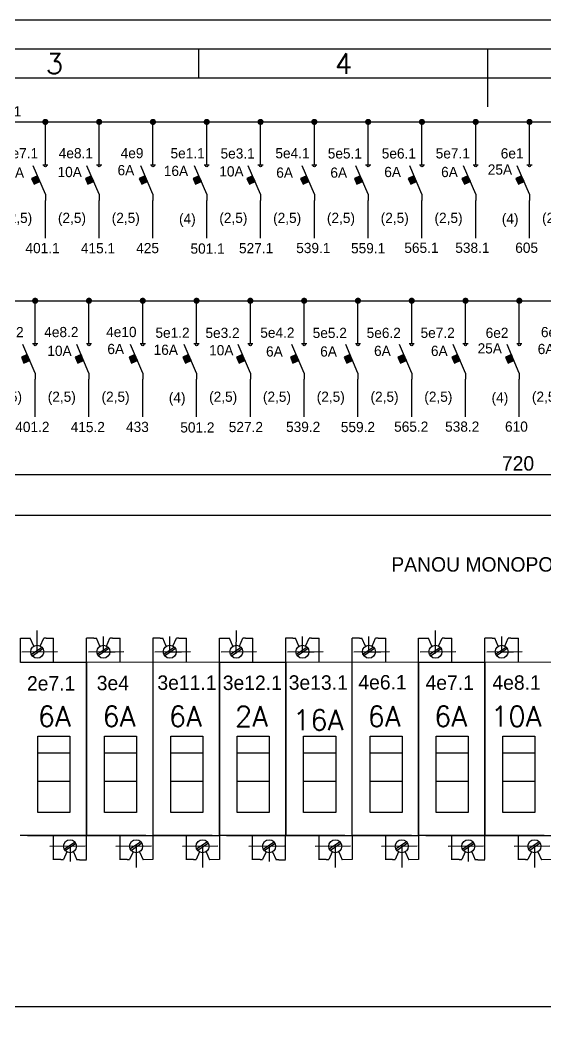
# Model space of a CAD drawing. Header units: millimetres. Extents: x 41 to 881, y 14 to 311.
# Drawn here: x 169.9 to 260.8, y 134.7 to 310.6 of the extents above; entities that cross this region are included whole.
import ezdxf
from ezdxf.enums import TextEntityAlignment as Align

# ---------------------------------------------------------------- set-up
doc = ezdxf.new("R2010")
doc.units = ezdxf.units.MM
doc.layers.add('LIN_GR', color=3, linetype='Continuous')
doc.layers.add('LIN_SUB', color=7, linetype='Continuous')
doc.styles.add('ISO', font='SIMPLEX.shx')
doc.styles.add('ISOCP', font='SIMPLEX.SHX')
doc.dimstyles.new('ISO-25', dxfattribs={"dimtxt": 2.5, "dimasz": 2.5, "dimexe": 1.25, "dimexo": 0.625, "dimtad": 1, "dimtxsty": 'Standard', "dimcen": 2.5, "dimadec": 0, "dimazin": 0, "dimtfac": 1, "dimtmove": 0, "dimatfit": 3, "dimfxl": 1, "dimarcsym": 0})

# ---------------------------------------------------------------- blocks, each defined once
blk = doc.blocks.new('*D8')
at = {"color": 0, "lineweight": -2, "transparency": 16777216}
for p, q in [((76.06, 225.62), (76.06, 233.31)), ((436.06, 225.62), (436.06, 233.31)), ((78.56, 232.06), (433.56, 232.06))]:
    blk.add_line(p, q, dxfattribs=at)
at = {"color": 0, "transparency": 16777216}
for points in [[(78.56, 232.48), (78.56, 231.65), (76.06, 232.06)], [(433.56, 232.48), (433.56, 231.65), (436.06, 232.06)]]:
    blk.add_solid(points, dxfattribs=at)
at = {"layer": 'Defpoints', "color": 0, "transparency": 16777216}
for p in [(436.06, 232.06), (76.06, 224.99), (436.06, 224.99)]:
    blk.add_point(p, dxfattribs=at)
at = {"color": 0, "transparency": 16777216, "insert": (256.06, 233.94), "char_height": 2.5, "attachment_point": 5}
blk.add_mtext('720', dxfattribs=at)

msp = doc.modelspace()

# ---------------------------------------------------------------- linework, layer by layer
at = {"color": 70}
for p, q in [((200.846, 300.6416), (200.846, 305.6416)), ((250.846, 295.6416), (250.846, 305.6416))]:
    msp.add_line(p, q, dxfattribs=at)
at = {"color": 2}
for p, q in [((108.892, 293.0617), (300.3936, 293.0617)), ((174.266, 286.5431), (174.266, 293.0617)), ((183.5755, 286.5431), (183.5755, 293.0617)), ((192.885, 286.5431), (192.885, 293.0617)), ((202.1944, 286.5431), (202.1944, 293.0617)), ((211.5039, 286.5431), (211.5039, 293.0617)), ((220.8134, 286.5431), (220.8134, 293.0617)), ((230.1229, 286.5431), (230.1229, 293.0617)), ((239.4324, 286.5431), (239.4324, 293.0617)), ((248.7419, 286.5431), (248.7419, 293.0617)), ((258.0514, 286.5431), (258.0514, 293.0617)), ((174.266, 280.5336), (172.145, 285.4826)), ((173.8206, 285.6593), (174.7114, 285.6593)), ((174.266, 285.6593), (174.266, 286.5431)), ((183.5755, 280.5336), (181.4545, 285.4826)), ((183.1301, 285.6593), (184.0209, 285.6593)), ((183.5755, 285.6593), (183.5755, 286.5431)), ((192.885, 280.5336), (190.764, 285.4826)), ((192.4395, 285.6593), (193.3304, 285.6593)), ((192.885, 285.6593), (192.885, 286.5431)), ((202.1944, 280.5336), (200.0734, 285.4826)), ((201.749, 285.6593), (202.6399, 285.6593)), ((202.1944, 285.6593), (202.1944, 286.5431)), ((211.5039, 280.5336), (209.3829, 285.4826)), ((211.0585, 285.6593), (211.9493, 285.6593)), ((211.5039, 285.6593), (211.5039, 286.5431)), ((220.8134, 280.5336), (218.6924, 285.4826)), ((220.368, 285.6593), (221.2588, 285.6593)), ((220.8134, 285.6593), (220.8134, 286.5431)), ((230.1229, 280.5336), (228.0019, 285.4826)), ((229.6775, 285.6593), (230.5683, 285.6593)), ((230.1229, 285.6593), (230.1229, 286.5431)), ((239.4324, 280.5336), (237.3114, 285.4826)), ((238.987, 285.6593), (239.8778, 285.6593)), ((239.4324, 285.6593), (239.4324, 286.5431)), ((248.7419, 280.5336), (246.6209, 285.4826)), ((248.2965, 285.6593), (249.1873, 285.6593)), ((248.7419, 285.6593), (248.7419, 286.5431)), ((258.0514, 280.5336), (255.9304, 285.4826)), ((257.606, 285.6593), (258.4968, 285.6593)), ((258.0514, 285.6593), (258.0514, 286.5431)), ((174.266, 280.5336), (174.266, 279.4731)), ((183.5755, 280.5336), (183.5755, 279.4731)), ((192.885, 280.5336), (192.885, 279.4731)), ((202.1944, 280.5336), (202.1944, 279.4731)), ((211.5039, 280.5336), (211.5039, 279.4731)), ((220.8134, 280.5336), (220.8134, 279.4731)), ((230.1229, 280.5336), (230.1229, 279.4731)), ((239.4324, 280.5336), (239.4324, 279.4731)), ((248.7419, 280.5336), (248.7419, 279.4731)), ((258.0514, 280.5336), (258.0514, 279.4731)), ((174.266, 272.9545), (174.266, 279.4731)), ((183.5755, 272.9545), (183.5755, 279.4731)), ((192.885, 272.9545), (192.885, 279.4731)), ((202.1944, 272.9545), (202.1944, 279.4731)), ((211.5039, 272.9545), (211.5039, 279.4731)), ((220.8134, 272.9545), (220.8134, 279.4731)), ((230.1229, 272.9545), (230.1229, 279.4731)), ((239.4324, 272.9545), (239.4324, 279.4731)), ((248.7419, 272.9545), (248.7419, 279.4731)), ((258.0514, 272.9545), (258.0514, 279.4731)), ((116.6449, 262.1089), (298.6295, 262.1089)), ((172.5019, 255.5903), (172.5019, 262.1089)), ((181.8114, 255.5903), (181.8114, 262.1089)), ((191.1209, 255.5903), (191.1209, 262.1089)), ((200.4304, 255.5903), (200.4304, 262.1089)), ((209.7399, 255.5903), (209.7399, 262.1089)), ((219.0493, 255.5903), (219.0493, 262.1089)), ((228.3588, 255.5903), (228.3588, 262.1089)), ((237.6683, 255.5903), (237.6683, 262.1089)), ((246.9778, 255.5903), (246.9778, 262.1089)), ((256.2873, 255.5903), (256.2873, 262.1089)), ((172.5019, 254.7066), (172.5019, 255.5903)), ((181.8114, 254.7066), (181.8114, 255.5903)), ((191.1209, 254.7066), (191.1209, 255.5903)), ((200.4304, 254.7066), (200.4304, 255.5903)), ((209.7399, 254.7066), (209.7399, 255.5903)), ((219.0493, 254.7066), (219.0493, 255.5903)), ((228.3588, 254.7066), (228.3588, 255.5903)), ((237.6683, 254.7066), (237.6683, 255.5903)), ((246.9778, 254.7066), (246.9778, 255.5903)), ((256.2873, 254.7066), (256.2873, 255.5903)), ((172.5019, 249.5808), (170.3809, 254.5298)), ((172.0565, 254.7066), (172.9473, 254.7066)), ((181.8114, 249.5808), (179.6904, 254.5298)), ((181.366, 254.7066), (182.2568, 254.7066)), ((191.1209, 249.5808), (188.9999, 254.5298)), ((190.6755, 254.7066), (191.5663, 254.7066)), ((200.4304, 249.5808), (198.3094, 254.5298)), ((199.9849, 254.7066), (200.8758, 254.7066)), ((209.7399, 249.5808), (207.6189, 254.5298)), ((209.2944, 254.7066), (210.1853, 254.7066)), ((219.0493, 249.5808), (216.9283, 254.5298)), ((218.6039, 254.7066), (219.4948, 254.7066)), ((228.3588, 249.5808), (226.2378, 254.5298)), ((227.9134, 254.7066), (228.8042, 254.7066)), ((237.6683, 249.5808), (235.5473, 254.5298)), ((237.2229, 254.7066), (238.1137, 254.7066)), ((246.9778, 249.5808), (244.8568, 254.5298)), ((246.5324, 254.7066), (247.4232, 254.7066)), ((256.2873, 249.5808), (254.1663, 254.5298)), ((255.8419, 254.7066), (256.7327, 254.7066)), ((172.5019, 249.5808), (172.5019, 248.5203)), ((172.5019, 242.0017), (172.5019, 248.5203)), ((181.8114, 249.5808), (181.8114, 248.5203)), ((181.8114, 242.0017), (181.8114, 248.5203)), ((191.1209, 249.5808), (191.1209, 248.5203)), ((191.1209, 242.0017), (191.1209, 248.5203)), ((200.4304, 249.5808), (200.4304, 248.5203)), ((200.4304, 242.0017), (200.4304, 248.5203)), ((209.7399, 249.5808), (209.7399, 248.5203)), ((209.7399, 242.0017), (209.7399, 248.5203)), ((219.0493, 249.5808), (219.0493, 248.5203)), ((219.0493, 242.0017), (219.0493, 248.5203)), ((228.3588, 249.5808), (228.3588, 248.5203)), ((228.3588, 242.0017), (228.3588, 248.5203)), ((237.6683, 249.5808), (237.6683, 248.5203)), ((237.6683, 242.0017), (237.6683, 248.5203)), ((246.9778, 249.5808), (246.9778, 248.5203)), ((246.9778, 242.0017), (246.9778, 248.5203)), ((256.2873, 249.5808), (256.2873, 248.5203)), ((256.2873, 242.0017), (256.2873, 248.5203))]:
    msp.add_line(p, q, dxfattribs=at)
at = {"color": 240}
for points in [[(460.846, 310.6416), (40.846, 310.6416), (40.846, 13.6416), (460.846, 13.6416)], [(455.846, 305.6416), (45.846, 305.6416), (45.846, 18.6416), (455.846, 18.6416)]]:
    msp.add_lwpolyline(points, close=True, dxfattribs=at)
at = {"color": 70}
msp.add_lwpolyline([(450.846, 300.6416), (50.846, 300.6416), (50.846, 23.6416), (450.846, 23.6416)], close=True, dxfattribs=at)
at = {"color": 2, "const_width": 0.5303}
for points in [[(174.0008, 293.0617, 1), (174.5311, 293.0617, 1)], [(183.3103, 293.0617, 1), (183.8406, 293.0617, 1)], [(192.6198, 293.0617, 1), (193.1501, 293.0617, 1)], [(201.9293, 293.0617, 1), (202.4596, 293.0617, 1)], [(211.2388, 293.0617, 1), (211.7691, 293.0617, 1)], [(220.5483, 293.0617, 1), (221.0786, 293.0617, 1)], [(229.8578, 293.0617, 1), (230.388, 293.0617, 1)], [(239.1673, 293.0617, 1), (239.6975, 293.0617, 1)], [(248.4768, 293.0617, 1), (249.007, 293.0617, 1)], [(257.7863, 293.0617, 1), (258.3165, 293.0617, 1)], [(172.2368, 262.1089, 1), (172.767, 262.1089, 1)], [(181.5463, 262.1089, 1), (182.0765, 262.1089, 1)], [(190.8557, 262.1089, 1), (191.386, 262.1089, 1)], [(200.1652, 262.1089, 1), (200.6955, 262.1089, 1)], [(209.4747, 262.1089, 1), (210.005, 262.1089, 1)], [(218.7842, 262.1089, 1), (219.3145, 262.1089, 1)], [(228.0937, 262.1089, 1), (228.624, 262.1089, 1)], [(237.4032, 262.1089, 1), (237.9334, 262.1089, 1)], [(246.7127, 262.1089, 1), (247.2429, 262.1089, 1)], [(256.0222, 262.1089, 1), (256.5524, 262.1089, 1)]]:
    msp.add_lwpolyline(points, format="xyb", close=True, dxfattribs=at)
at = {"color": 2, "flags": 128}
for points in [[(173.3351, 282.7318), (172.889, 283.7337), (171.8866, 283.2874), (172.3327, 282.2856)], [(182.6446, 282.7318), (182.1985, 283.7337), (181.1961, 283.2874), (181.6422, 282.2856)], [(191.9541, 282.7318), (191.508, 283.7337), (190.5056, 283.2874), (190.9517, 282.2856)], [(201.2636, 282.7318), (200.8175, 283.7337), (199.8151, 283.2874), (200.2612, 282.2856)], [(210.5731, 282.7318), (210.127, 283.7337), (209.1246, 283.2874), (209.5707, 282.2856)], [(219.8826, 282.7318), (219.4365, 283.7337), (218.4341, 283.2874), (218.8802, 282.2856)], [(229.192, 282.7318), (228.746, 283.7337), (227.7436, 283.2874), (228.1896, 282.2856)], [(238.5015, 282.7318), (238.0555, 283.7337), (237.0531, 283.2874), (237.4991, 282.2856)], [(247.811, 282.7318), (247.365, 283.7337), (246.3626, 283.2874), (246.8086, 282.2856)], [(257.1205, 282.7318), (256.6744, 283.7337), (255.672, 283.2874), (256.1181, 282.2856)], [(171.571, 251.7791), (171.1249, 252.781), (170.1225, 252.3347), (170.5686, 251.3328)], [(180.8805, 251.7791), (180.4344, 252.781), (179.432, 252.3347), (179.8781, 251.3328)], [(190.19, 251.7791), (189.7439, 252.781), (188.7415, 252.3347), (189.1876, 251.3328)], [(199.4995, 251.7791), (199.0534, 252.781), (198.051, 252.3347), (198.4971, 251.3328)], [(208.809, 251.7791), (208.3629, 252.781), (207.3605, 252.3347), (207.8066, 251.3328)], [(218.1185, 251.7791), (217.6724, 252.781), (216.67, 252.3347), (217.1161, 251.3328)], [(227.428, 251.7791), (226.9819, 252.781), (225.9795, 252.3347), (226.4256, 251.3328)], [(236.7374, 251.7791), (236.2914, 252.781), (235.289, 252.3347), (235.735, 251.3328)], [(246.0469, 251.7791), (245.6009, 252.781), (244.5985, 252.3347), (245.0445, 251.3328)], [(255.3564, 251.7791), (254.9104, 252.781), (253.908, 252.3347), (254.354, 251.3328)]]:
    msp.add_lwpolyline(points, close=True, dxfattribs=at)
at = {"color": 2}
for centre in [(174.266, 285.4663), (183.5755, 285.4663), (192.885, 285.4663), (202.1944, 285.4663), (211.5039, 285.4663), (220.8134, 285.4663), (230.1229, 285.4663), (239.4324, 285.4663), (248.7419, 285.4663), (258.0514, 285.4663), (172.5019, 254.5135), (181.8114, 254.5135), (191.1209, 254.5135), (200.4304, 254.5135), (209.7399, 254.5135), (219.0493, 254.5135), (228.3588, 254.5135), (237.6683, 254.5135), (246.9778, 254.5135), (256.2873, 254.5135)]:
    msp.add_circle(centre, 0.1931, dxfattribs=at)
for points in [[(172.3327, 282.2856), (171.8866, 283.2874), (173.3351, 282.7318), (172.889, 283.7337)], [(181.6422, 282.2856), (181.1961, 283.2874), (182.6446, 282.7318), (182.1985, 283.7337)], [(190.9517, 282.2856), (190.5056, 283.2874), (191.9541, 282.7318), (191.508, 283.7337)], [(200.2612, 282.2856), (199.8151, 283.2874), (201.2636, 282.7318), (200.8175, 283.7337)], [(209.5707, 282.2856), (209.1246, 283.2874), (210.5731, 282.7318), (210.127, 283.7337)], [(218.8802, 282.2856), (218.4341, 283.2874), (219.8826, 282.7318), (219.4365, 283.7337)], [(228.1896, 282.2856), (227.7436, 283.2874), (229.192, 282.7318), (228.746, 283.7337)], [(237.4991, 282.2856), (237.0531, 283.2874), (238.5015, 282.7318), (238.0555, 283.7337)], [(246.8086, 282.2856), (246.3626, 283.2874), (247.811, 282.7318), (247.365, 283.7337)], [(256.1181, 282.2856), (255.672, 283.2874), (257.1205, 282.7318), (256.6744, 283.7337)], [(170.5686, 251.3328), (170.1225, 252.3347), (171.571, 251.7791), (171.1249, 252.781)], [(179.8781, 251.3328), (179.432, 252.3347), (180.8805, 251.7791), (180.4344, 252.781)], [(189.1876, 251.3328), (188.7415, 252.3347), (190.19, 251.7791), (189.7439, 252.781)], [(198.4971, 251.3328), (198.051, 252.3347), (199.4995, 251.7791), (199.0534, 252.781)], [(207.8066, 251.3328), (207.3605, 252.3347), (208.809, 251.7791), (208.3629, 252.781)], [(217.1161, 251.3328), (216.67, 252.3347), (218.1185, 251.7791), (217.6724, 252.781)], [(226.4256, 251.3328), (225.9795, 252.3347), (227.428, 251.7791), (226.9819, 252.781)], [(235.735, 251.3328), (235.289, 252.3347), (236.7374, 251.7791), (236.2914, 252.781)], [(245.0445, 251.3328), (244.5985, 252.3347), (246.0469, 251.7791), (245.6009, 252.781)], [(254.354, 251.3328), (253.908, 252.3347), (255.3564, 251.7791), (254.9104, 252.781)]]:
    msp.add_solid(points, dxfattribs=at)
at = {"layer": 'LIN_GR', "color": 3}
for p, q in [((76.0553, 224.9921), (436.0553, 224.9921)), ((76.0553, 139.9921), (436.0553, 139.9921))]:
    msp.add_line(p, q, dxfattribs=at)
at = {"layer": 'LIN_SUB', "color": 2}
for p, q in [((172.8023, 205.0256), (172.793, 201.0453)), ((207.2634, 205.0256), (207.2542, 201.0453)), ((241.7246, 205.0256), (241.7153, 201.0453)), ((169.9367, 203.6853), (171.6458, 203.694)), ((169.9367, 199.527), (169.9367, 203.6853)), ((172.2492, 202.3165), (171.6458, 203.694)), ((173.3933, 202.3547), (173.985, 203.6886)), ((174.4302, 203.6886), (173.985, 203.6886)), ((174.4302, 203.6886), (175.6814, 203.6886)), ((175.6812, 199.5195), (175.6812, 203.6961)), ((182.647, 203.6961), (181.3833, 203.6961)), ((181.3959, 199.5298), (181.3959, 203.6961)), ((182.647, 203.6961), (183.0922, 203.694)), ((183.6956, 202.3165), (183.0922, 203.694)), ((184.3, 201.3676), (184.3, 204.0305)), ((184.8397, 202.3547), (185.4314, 203.6886)), ((185.8766, 203.6886), (185.4314, 203.6886)), ((185.8766, 203.6886), (187.216, 203.6886)), ((187.216, 199.5195), (187.216, 203.6961)), ((194.148, 203.6961), (192.8843, 203.6961)), ((192.8969, 199.5298), (192.8969, 203.6961)), ((194.148, 203.6961), (194.5932, 203.694)), ((195.1966, 202.3165), (194.5932, 203.694)), ((195.801, 201.3676), (195.801, 204.0305)), ((196.3407, 202.3547), (196.9324, 203.6886)), ((197.3776, 203.6886), (196.9324, 203.6886)), ((197.3776, 203.6886), (198.717, 203.6886)), ((198.717, 199.5195), (198.717, 203.6961)), ((204.3979, 203.6853), (206.1069, 203.694)), ((204.3979, 199.527), (204.3979, 203.6853)), ((206.7104, 202.3165), (206.1069, 203.694)), ((207.8544, 202.3547), (208.4461, 203.6886)), ((208.8913, 203.6886), (208.4461, 203.6886)), ((208.8913, 203.6886), (210.1425, 203.6886)), ((210.1424, 199.5195), (210.1424, 203.6961)), ((217.1081, 203.6961), (215.8444, 203.6961)), ((215.857, 199.5298), (215.857, 203.6961)), ((217.1081, 203.6961), (217.5533, 203.694)), ((218.1567, 202.3165), (217.5533, 203.694)), ((218.7611, 201.3676), (218.7611, 204.0305)), ((219.3008, 202.3547), (219.8925, 203.6886)), ((220.3377, 203.6886), (219.8925, 203.6886)), ((220.3377, 203.6886), (221.6771, 203.6886)), ((221.6771, 199.5195), (221.6771, 203.6961)), ((228.6091, 203.6961), (227.3454, 203.6961)), ((227.358, 199.5298), (227.358, 203.6961)), ((228.6091, 203.6961), (229.0543, 203.694)), ((229.6578, 202.3165), (229.0543, 203.694)), ((230.2622, 201.3676), (230.2622, 204.0305)), ((230.8019, 202.3547), (231.3935, 203.6886)), ((231.8387, 203.6886), (231.3935, 203.6886)), ((231.8387, 203.6886), (233.1781, 203.6886)), ((233.1781, 199.5195), (233.1781, 203.6961)), ((238.859, 203.6853), (240.5681, 203.694)), ((238.859, 199.527), (238.859, 203.6853)), ((241.1715, 202.3165), (240.5681, 203.694)), ((242.3156, 202.3547), (242.9073, 203.6886)), ((243.3525, 203.6886), (242.9073, 203.6886)), ((243.3525, 203.6886), (244.6037, 203.6886)), ((244.6035, 199.5195), (244.6035, 203.6961)), ((251.5794, 203.6961), (250.3157, 203.6961)), ((250.3283, 199.5298), (250.3283, 203.6961)), ((251.5794, 203.6961), (252.0246, 203.694)), ((252.628, 202.3165), (252.0246, 203.694)), ((253.2324, 201.3676), (253.2324, 204.0305)), ((253.7721, 202.3547), (254.3638, 203.6886)), ((254.809, 203.6886), (254.3638, 203.6886)), ((254.809, 203.6886), (256.1484, 203.6886)), ((256.1484, 199.5195), (256.1484, 203.6961)), ((170.2052, 201.3427), (176.3559, 201.4006)), ((173.7002, 202.1085), (171.8445, 200.8704)), ((173.857, 201.8763), (172.0119, 200.6212)), ((181.7114, 201.3427), (187.8621, 201.4006)), ((185.1148, 202.1433), (183.2591, 200.9051)), ((185.2717, 201.911), (183.4266, 200.6559)), ((184.3, 201.3676), (186.3315, 201.3676)), ((193.2124, 201.3427), (199.3631, 201.4006)), ((196.6158, 202.1433), (194.7601, 200.9051)), ((196.7727, 201.911), (194.9276, 200.6559)), ((195.801, 201.3676), (197.8325, 201.3676)), ((204.6664, 201.3427), (210.817, 201.4006)), ((208.1613, 202.1085), (206.3056, 200.8704)), ((208.3182, 201.8763), (206.4731, 200.6212)), ((216.1726, 201.3427), (222.3232, 201.4006)), ((219.576, 202.1433), (217.7203, 200.9051)), ((219.7328, 201.911), (217.8877, 200.6559)), ((218.7611, 201.3676), (220.7926, 201.3676)), ((227.6736, 201.3427), (233.8242, 201.4006)), ((231.077, 202.1433), (229.2213, 200.9051)), ((231.2339, 201.911), (229.3887, 200.6559)), ((230.2622, 201.3676), (232.2936, 201.3676)), ((239.1275, 201.3427), (245.2782, 201.4006)), ((242.6224, 202.1085), (240.7667, 200.8704)), ((242.7793, 201.8763), (240.9342, 200.6212)), ((250.6439, 201.3427), (256.7945, 201.4006)), ((254.0472, 202.1433), (252.1915, 200.9051)), ((254.2041, 201.911), (252.359, 200.6559)), ((253.2324, 201.3676), (255.2639, 201.3676)), ((169.9367, 199.5326), (181.3959, 199.5326)), ((192.8909, 199.5326), (181.3857, 199.5298)), ((181.3959, 199.5434), (181.3959, 169.5754)), ((181.4032, 169.5515), (181.3959, 199.5298)), ((204.3919, 199.5326), (192.8867, 199.5298)), ((192.9042, 169.5515), (192.8969, 199.5298)), ((204.3919, 199.5326), (204.3919, 169.5515)), ((204.3919, 169.5781), (204.3919, 199.5326)), ((204.3979, 199.5326), (215.857, 199.5326)), ((227.352, 199.5326), (215.8469, 199.5298)), ((215.857, 199.5434), (215.857, 169.5754)), ((215.8644, 169.5515), (215.857, 199.5298)), ((238.853, 199.5326), (227.3479, 199.5298)), ((227.3654, 169.5515), (227.358, 199.5298)), ((238.853, 169.5781), (238.853, 199.5326)), ((238.853, 199.5326), (238.853, 169.5515)), ((238.859, 199.5326), (250.3181, 199.5326)), ((250.3181, 199.5434), (250.3181, 169.5754)), ((261.8233, 199.5326), (250.3181, 199.5298)), ((250.3357, 169.5515), (250.3283, 199.5298)), ((172.9793, 183.8626), (178.52, 183.8626)), ((184.5033, 183.8626), (190.044, 183.8626)), ((196.0043, 183.8626), (201.545, 183.8626)), ((207.4404, 183.8626), (212.9811, 183.8626)), ((218.9644, 183.8626), (224.5051, 183.8626)), ((230.4654, 183.8626), (236.0062, 183.8626)), ((241.9016, 183.8626), (247.4423, 183.8626)), ((253.4357, 183.8626), (258.9764, 183.8626)), ((172.9793, 178.9867), (178.52, 178.9867)), ((184.5033, 178.9867), (190.044, 178.9867)), ((196.0043, 178.9867), (201.545, 178.9867)), ((207.4404, 178.9867), (212.9811, 178.9867)), ((218.9644, 178.9867), (224.5051, 178.9867)), ((230.4654, 178.9867), (236.0062, 178.9867)), ((241.9016, 178.9867), (247.4423, 178.9867)), ((253.4357, 178.9867), (258.9764, 178.9867)), ((171.1766, 169.5515), (169.9307, 169.5515)), ((181.3959, 169.5515), (171.1381, 169.5515)), ((171.1766, 169.5515), (181.3858, 169.5515)), ((175.6148, 169.5515), (175.6148, 165.3749)), ((181.3858, 165.3988), (181.3858, 169.5754)), ((191.645, 169.5515), (181.4032, 169.5515)), ((181.4032, 169.5515), (191.6835, 169.5515)), ((187.1496, 169.5515), (187.1496, 165.3749)), ((191.645, 169.5515), (192.8909, 169.5515)), ((192.8909, 169.5515), (192.8909, 165.39)), ((192.9042, 169.5515), (203.1845, 169.5515)), ((203.1461, 169.5515), (192.9042, 169.5515)), ((198.6506, 169.5515), (198.6506, 165.3749)), ((203.1461, 169.5515), (204.3919, 169.5515)), ((204.3919, 169.5515), (204.3919, 165.39)), ((205.6377, 169.5515), (204.3919, 169.5515)), ((215.857, 169.5515), (205.5993, 169.5515)), ((205.6377, 169.5515), (215.847, 169.5515)), ((210.076, 169.5515), (210.076, 165.3749)), ((215.847, 165.3988), (215.847, 169.5754)), ((215.8644, 169.5515), (226.1446, 169.5515)), ((226.1062, 169.5515), (215.8644, 169.5515)), ((221.6107, 169.5515), (221.6107, 165.3749)), ((226.1062, 169.5515), (227.352, 169.5515)), ((227.352, 169.5515), (227.352, 165.39)), ((237.6072, 169.5515), (227.3654, 169.5515)), ((227.3654, 169.5515), (237.6457, 169.5515)), ((233.1118, 169.5515), (233.1118, 165.3749)), ((237.6072, 169.5515), (238.853, 169.5515)), ((238.853, 169.5515), (238.853, 165.39)), ((240.0989, 169.5515), (238.853, 169.5515)), ((250.3181, 169.5515), (240.0604, 169.5515)), ((240.0989, 169.5515), (250.3081, 169.5515)), ((244.5371, 169.5515), (244.5371, 165.3749)), ((250.3081, 165.3988), (250.3081, 169.5754)), ((260.5775, 169.5515), (250.3357, 169.5515)), ((250.3357, 169.5515), (260.6159, 169.5515)), ((256.082, 169.5515), (256.082, 165.3749)), ((260.5775, 169.5515), (261.8233, 169.5515)), ((181.1792, 167.7283), (175.0285, 167.6704)), ((179.3987, 168.4192), (177.5815, 167.2067)), ((179.549, 168.1819), (177.7489, 166.9575)), ((178.5308, 167.7033), (178.5308, 165.0404)), ((192.6256, 167.7283), (186.4749, 167.6704)), ((190.8145, 168.4547), (188.9961, 167.2414)), ((190.9745, 168.224), (189.1636, 166.9922)), ((190.0286, 164.0453), (190.0378, 168.0256)), ((204.1266, 167.7283), (197.976, 167.6704)), ((202.3155, 168.4547), (200.4971, 167.2414)), ((202.4755, 168.224), (200.6646, 166.9922)), ((201.5296, 164.0453), (201.5388, 168.0256)), ((215.6404, 167.7283), (209.4897, 167.6704)), ((213.8598, 168.4192), (212.0426, 167.2067)), ((214.0101, 168.1819), (212.2101, 166.9575)), ((212.992, 167.7033), (212.992, 165.0404)), ((227.0867, 167.7283), (220.9361, 167.6704)), ((225.2757, 168.4547), (223.4573, 167.2414)), ((225.4356, 168.224), (223.6247, 166.9922)), ((224.4897, 164.0453), (224.4989, 168.0256)), ((238.5878, 167.7283), (232.4371, 167.6704)), ((236.7767, 168.4547), (234.9583, 167.2414)), ((236.9366, 168.224), (235.1257, 166.9922)), ((235.9907, 164.0453), (235.9999, 168.0256)), ((250.1015, 167.7283), (243.9508, 167.6704)), ((248.321, 168.4192), (246.5038, 167.2067)), ((248.4713, 168.1819), (246.6712, 166.9575)), ((247.4531, 167.7033), (247.4531, 165.0404)), ((261.558, 167.7283), (255.4074, 167.6704)), ((259.7469, 168.4547), (257.9286, 167.2414)), ((259.9069, 168.224), (258.096, 166.9922)), ((258.961, 164.0453), (258.9702, 168.0256)), ((176.9542, 165.3824), (175.6148, 165.3824)), ((176.9542, 165.3824), (177.3994, 165.3824)), ((177.9911, 166.7162), (177.3994, 165.3824)), ((179.1352, 166.7545), (179.7386, 165.3769)), ((180.1838, 165.3749), (179.7386, 165.3769)), ((180.1838, 165.3749), (181.3858, 165.3749)), ((188.4006, 165.3824), (187.1494, 165.3824)), ((188.4006, 165.3824), (188.8458, 165.3824)), ((189.4375, 166.7162), (188.8458, 165.3824)), ((190.5816, 166.7545), (191.185, 165.3769)), ((192.8909, 165.39), (191.185, 165.3769)), ((199.9016, 165.3824), (198.6505, 165.3824)), ((199.9016, 165.3824), (200.3468, 165.3824)), ((200.9385, 166.7162), (200.3468, 165.3824)), ((202.0826, 166.7545), (202.686, 165.3769)), ((204.3919, 165.39), (202.686, 165.3769)), ((211.4154, 165.3824), (210.076, 165.3824)), ((211.4154, 165.3824), (211.8606, 165.3824)), ((212.4523, 166.7162), (211.8606, 165.3824)), ((213.5964, 166.7545), (214.1998, 165.3769)), ((214.645, 165.3749), (214.1998, 165.3769)), ((214.645, 165.3749), (215.847, 165.3749)), ((222.8618, 165.3824), (221.6106, 165.3824)), ((222.8618, 165.3824), (223.307, 165.3824)), ((223.8987, 166.7162), (223.307, 165.3824)), ((225.0428, 166.7545), (225.6462, 165.3769)), ((227.352, 165.39), (225.6462, 165.3769)), ((234.3628, 165.3824), (233.1116, 165.3824)), ((234.3628, 165.3824), (234.808, 165.3824)), ((235.3997, 166.7162), (234.808, 165.3824)), ((236.5438, 166.7545), (237.1472, 165.3769)), ((238.853, 165.39), (237.1472, 165.3769)), ((245.8765, 165.3824), (244.5371, 165.3824)), ((245.8765, 165.3824), (246.3217, 165.3824)), ((246.9134, 166.7162), (246.3217, 165.3824)), ((248.0575, 166.7545), (248.6609, 165.3769)), ((249.1061, 165.3749), (248.6609, 165.3769)), ((249.1061, 165.3749), (250.3081, 165.3749)), ((257.3331, 165.3824), (256.0819, 165.3824)), ((257.3331, 165.3824), (257.7783, 165.3824)), ((258.3699, 166.7162), (257.7783, 165.3824)), ((259.514, 166.7545), (260.1175, 165.3769)), ((261.8233, 165.39), (260.1175, 165.3769))]:
    msp.add_line(p, q, dxfattribs=at)
for points in [[(178.52, 173.5323), (172.9793, 173.5323), (172.9793, 186.7551), (178.52, 186.7551)], [(190.044, 173.5323), (184.5033, 173.5323), (184.5033, 186.7551), (190.044, 186.7551)], [(201.545, 173.5323), (196.0043, 173.5323), (196.0043, 186.7551), (201.545, 186.7551)], [(212.9811, 173.5323), (207.4404, 173.5323), (207.4404, 186.7551), (212.9811, 186.7551)], [(224.5051, 173.5323), (218.9644, 173.5323), (218.9644, 186.7551), (224.5051, 186.7551)], [(236.0062, 173.5323), (230.4654, 173.5323), (230.4654, 186.7551), (236.0062, 186.7551)], [(247.4423, 173.5323), (241.9016, 173.5323), (241.9016, 186.7551), (247.4423, 186.7551)], [(258.9764, 173.5323), (253.4357, 173.5323), (253.4357, 186.7551), (258.9764, 186.7551)]]:
    msp.add_lwpolyline(points, close=True, dxfattribs=at)
for centre in [(172.8536, 201.3676), (184.3, 201.3676), (195.801, 201.3676), (207.3147, 201.3676), (218.7611, 201.3676), (230.2622, 201.3676), (241.7759, 201.3676), (253.2324, 201.3676), (178.5308, 167.7033), (189.9772, 167.7033), (201.4782, 167.7033), (212.992, 167.7033), (224.4384, 167.7033), (235.9394, 167.7033), (247.4531, 167.7033), (258.9096, 167.7033)]:
    msp.add_circle(centre, 1.125, dxfattribs=at)

# ---------------------------------------------------------------- texts
at = {"color": 50, "style": 'ISO'}
for s, p in [('3', (175.846, 303.1416)), ('4', (225.846, 303.1416))]:
    msp.add_text(s, height=3.5, dxfattribs=at).set_placement(p, align=Align.MIDDLE)
at = {"color": 2}
for s, height, p in [('PANOU MONOPOLARI 1', 1.7675, (143.0285, 294.0085)), ('4e7.1', 1.7675, (167.0975, 286.752)), ('4e8.1', 1.7675, (176.5841, 286.7633)), ('4e9', 1.7675, (187.2971, 286.7751)), ('5e1.1', 1.7675, (195.9291, 286.7512)), ('5e3.1', 1.7675, (204.5847, 286.7229)), ('5e4.1', 1.7675, (214.0738, 286.7605)), ('5e5.1', 1.7675, (223.1388, 286.7208)), ('5e6.1', 1.7675, (232.4793, 286.7231)), ('5e7.1', 1.7675, (241.8145, 286.7396)), ('6e1', 1.7675, (253.0741, 286.7334)), ('6A', 1.7675, (167.6952, 283.4047)), ('10A', 1.7675, (176.3723, 283.5115)), ('6A', 1.7675, (186.7598, 283.8319)), ('16A', 1.7675, (194.7675, 283.6959)), ('10A', 1.7675, (204.3701, 283.6183)), ('6A', 1.7675, (214.2232, 283.4047)), ('6A', 1.7675, (223.591, 283.4047)), ('6A', 1.7675, (232.9141, 283.5115)), ('6A', 1.7675, (242.7553, 283.5115)), ('25A', 1.7675, (250.8288, 283.9386)), ('(2,5)', 1.7675, (167.1312, 275.5697)), ('(2,5)', 1.7675, (176.4407, 275.5697)), ('(2,5)', 1.7675, (185.7502, 275.5697)), ('(4)', 1.7675, (197.3964, 275.4247)), ('(2,5)', 1.7675, (204.3692, 275.5697)), ('(2,5)', 1.7675, (213.6786, 275.5697)), ('(2,5)', 1.7675, (222.9881, 275.5697)), ('(2,5)', 1.7675, (232.2976, 275.5697)), ('(2,5)', 1.7675, (241.6071, 275.5697)), ('(4)', 1.7675, (253.2533, 275.4247)), ('(2,5)', 1.7675, (260.2261, 275.5697)), ('401.1', 1.7675, (170.8258, 270.3421)), ('415.1', 1.7675, (180.4168, 270.3227)), ('425', 1.7675, (189.9885, 270.3421)), ('501.1', 1.7675, (199.3817, 270.2602)), ('527.1', 1.7675, (207.774, 270.3259)), ('539.1', 1.7675, (217.6817, 270.3544)), ('559.1', 1.7675, (227.1629, 270.3216)), ('565.1', 1.7675, (236.3855, 270.3873)), ('538.1', 1.7675, (245.2072, 270.3949)), ('605', 1.7675, (255.5786, 270.401)), ('4e7.2', 1.7675, (164.5908, 255.7992)), ('4e8.2', 1.7675, (174.0773, 255.8105)), ('4e10', 1.7675, (184.7903, 255.8224)), ('5e1.2', 1.7675, (193.3163, 255.6924)), ('5e3.2', 1.7675, (201.9718, 255.6641)), ('5e4.2', 1.7675, (211.461, 255.7017)), ('5e5.2', 1.7675, (220.526, 255.662)), ('5e6.2', 1.7675, (229.8664, 255.6643)), ('5e7.2', 1.7675, (239.2016, 255.6808)), ('6e2', 1.7675, (250.4612, 255.6747)), ('6e4', 1.7675, (260.0259, 255.8032)), ('10A', 1.7675, (174.6082, 252.5587)), ('6A', 1.7675, (184.9957, 252.8791)), ('16A', 1.7675, (193.0034, 252.7431)), ('10A', 1.7675, (202.606, 252.6655)), ('6A', 1.7675, (212.4591, 252.452)), ('6A', 1.7675, (221.827, 252.452)), ('6A', 1.7675, (231.15, 252.5587)), ('6A', 1.7675, (240.9913, 252.5587)), ('25A', 1.7675, (249.0647, 252.9859)), ('6A', 1.7675, (259.4684, 252.8791)), ('(2,5)', 1.7675, (165.3671, 244.6169)), ('(2,5)', 1.7675, (174.6766, 244.6169)), ('(2,5)', 1.7675, (183.9861, 244.6169)), ('(4)', 1.7675, (195.6323, 244.4719)), ('(2,5)', 1.7675, (202.6051, 244.6169)), ('(2,5)', 1.7675, (211.9146, 244.6169)), ('(2,5)', 1.7675, (221.224, 244.6169)), ('(2,5)', 1.7675, (230.5335, 244.6169)), ('(2,5)', 1.7675, (239.843, 244.6169)), ('(4)', 1.7675, (251.4893, 244.4719)), ('(2,5)', 1.7675, (258.462, 244.6169)), ('401.2', 1.7675, (169.0617, 239.3893)), ('415.2', 1.7675, (178.6528, 239.3699)), ('433', 1.7675, (188.2244, 239.3893)), ('501.2', 1.7675, (197.6176, 239.3074)), ('527.2', 1.7675, (206.0099, 239.3732)), ('539.2', 1.7675, (215.9176, 239.4017)), ('559.2', 1.7675, (225.3989, 239.3688)), ('565.2', 1.7675, (234.6215, 239.4345)), ('538.2', 1.7675, (243.4432, 239.4421)), ('610', 1.7675, (253.8145, 239.4482)), ('PANOU MONOPOLARI 1', 2.5, (234.1327, 215.2282)), ('2e7.1', 2.5, (171.0826, 194.642)), ('3e4', 2.5, (183.1579, 194.6984)), ('3e11.1', 2.5, (193.6567, 194.7653)), ('3e12.1', 2.5, (204.9638, 194.7437)), ('3e13.1', 2.5, (216.3793, 194.7874)), ('4e6.1', 2.5, (228.4302, 194.8317)), ('4e7.1', 2.5, (240.0563, 194.7662)), ('4e8.1', 2.5, (251.6311, 194.7822))]:
    msp.add_text(s, height=height, dxfattribs=at).set_placement(p)
at = {"layer": 'LIN_SUB', "color": 2, "style": 'ISOCP'}
for s, p in [('6A', (172.956, 188.4307)), ('6A', (184.1273, 188.4307)), ('6A', (195.6284, 188.4307)), ('2A', (207.0645, 188.4307)), ('6A', (230.0246, 188.4307)), ('6A', (241.5256, 188.4307)), ('10A', (251.3801, 188.4307)), ('16A', (217.1182, 187.7852))]:
    msp.add_text(s, height=3.5, dxfattribs=at).set_placement(p)

# ---------------------------------------------------------------- dimensions: what is measured, and where the dimension line sits
at = {"color": 1}
dim = msp.add_linear_dim(base=(436.0553, 232.063), p1=(76.0553, 224.9921), p2=(436.0553, 224.9921), dimstyle='ISO-25', override={"dimlfac": 2}, dxfattribs=at)
dim.commit()
dim.dimension.update_dxf_attribs({"geometry": '*D8', "text_midpoint": (256.0553, 233.938)})

doc.saveas('drawing.dxf')
